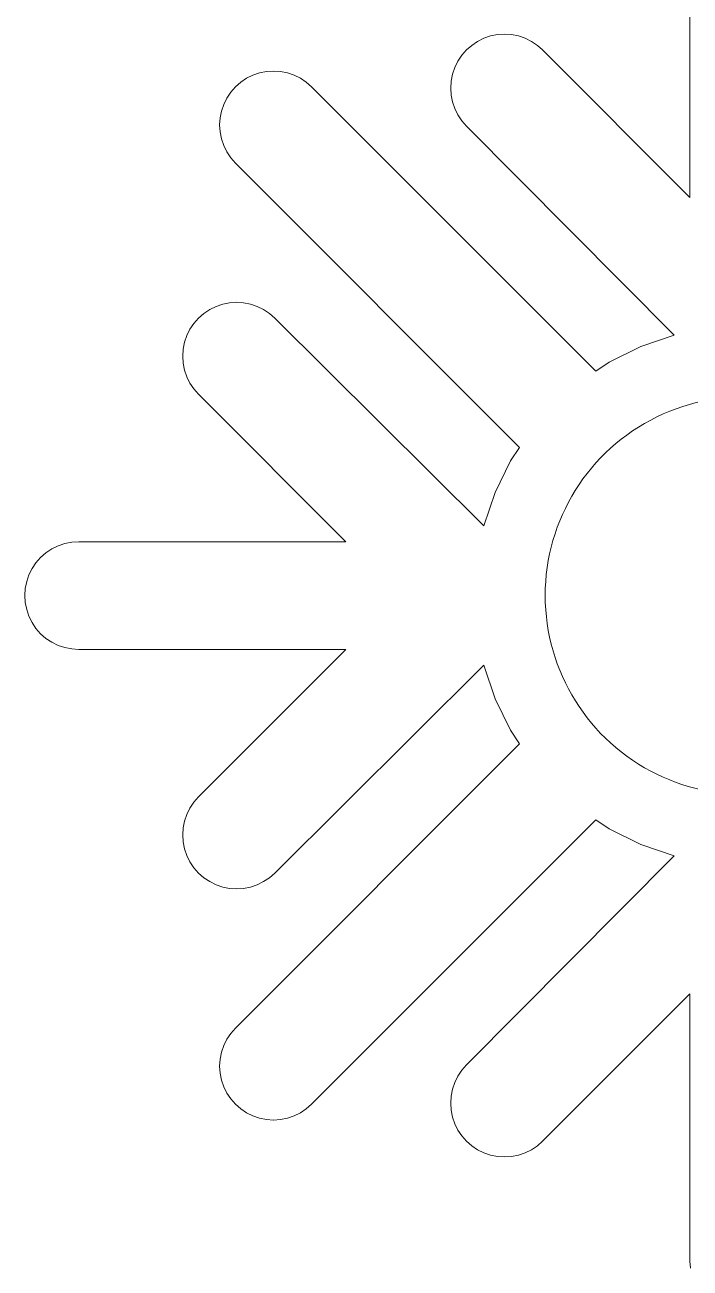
# Model space of a CAD drawing. Header units: centimetres. Extents: x -75 to 51, y -4 to 64.
# Drawn here: x -54.23 to -51.2, y -2.45 to 3.2 of the extents above; entities that cross this region are included whole.
import ezdxf

# ---------------------------------------------------------------- set-up
doc = ezdxf.new("R2010")
doc.units = ezdxf.units.CM
doc.header["$MEASUREMENT"] = 0
doc.layers.add('layer 1', color=7, linetype='Continuous')

msp = doc.modelspace()

# ---------------------------------------------------------------- linework, layer by layer
at = {"layer": 'layer 1', "color": 1, "lineweight": 20}
for points in [[(-51.203, 3.62841), (-51.203, 3.62841), (-51.203, 2.41359), (-51.203, 2.41359)], [(-52.1683, 3.12245), (-52.1683, 3.12245), (-52.19493, 3.10439), (-52.19493, 3.10439)], [(-52.13957, 3.13654), (-52.13957, 3.13654), (-52.1683, 3.12245), (-52.1683, 3.12245)], [(-52.10924, 3.14695), (-52.10924, 3.14695), (-52.13957, 3.13654), (-52.13957, 3.13654)], [(-52.07783, 3.15307), (-52.07783, 3.15307), (-52.10924, 3.14692), (-52.10924, 3.14692)], [(-52.04587, 3.1552), (-52.04587, 3.1552), (-52.07783, 3.15305), (-52.07783, 3.15305)], [(-52.01391, 3.15307), (-52.01391, 3.15307), (-52.04587, 3.15522), (-52.04587, 3.15522)], [(-51.98249, 3.14695), (-51.98249, 3.14695), (-52.01391, 3.15307), (-52.01391, 3.15307)], [(-51.95216, 3.13654), (-51.95216, 3.13654), (-51.98249, 3.14695), (-51.98249, 3.14695)], [(-51.92345, 3.12245), (-51.92345, 3.12245), (-51.95216, 3.13654), (-51.95216, 3.13654)], [(-51.8968, 3.10439), (-51.8968, 3.10439), (-51.92345, 3.12245), (-51.92345, 3.12245)], [(-52.24013, 3.0594), (-52.24013, 3.0594), (-52.25792, 3.03278), (-52.25792, 3.03278)], [(-52.21901, 3.08328), (-52.21901, 3.08328), (-52.24013, 3.0594), (-52.24013, 3.0594)], [(-52.19493, 3.10439), (-52.19493, 3.10439), (-52.21901, 3.08328), (-52.21901, 3.08328)], [(-51.87272, 3.08328), (-51.87272, 3.08328), (-51.8968, 3.10439), (-51.8968, 3.10439)], [(-51.203, 2.41359), (-51.203, 2.41359), (-51.87272, 3.08328), (-51.87272, 3.08328)], [(-52.27209, 3.00399), (-52.27209, 3.00399), (-52.28238, 2.97369), (-52.28238, 2.97369)], [(-52.25792, 3.03278), (-52.25792, 3.03278), (-52.27209, 3.00399), (-52.27209, 3.00399)], [(-53.2189, 2.95473), (-53.2189, 2.95473), (-53.24552, 2.93696), (-53.24552, 2.93696)], [(-53.19017, 2.9688), (-53.19017, 2.9688), (-53.2189, 2.95473), (-53.2189, 2.95473)], [(-53.15984, 2.9792), (-53.15984, 2.9792), (-53.19017, 2.9688), (-53.19017, 2.9688)], [(-53.12842, 2.98534), (-53.12842, 2.98534), (-53.15984, 2.9792), (-53.15984, 2.9792)], [(-53.09647, 2.98748), (-53.09647, 2.98748), (-53.12842, 2.98531), (-53.12842, 2.98531)], [(-53.0645, 2.98534), (-53.0645, 2.98534), (-53.09647, 2.9875), (-53.09647, 2.9875)], [(-53.03308, 2.9792), (-53.03308, 2.9792), (-53.0645, 2.98535), (-53.0645, 2.98535)], [(-53.00275, 2.9688), (-53.00275, 2.9688), (-53.03308, 2.9792), (-53.03308, 2.9792)], [(-52.97403, 2.95473), (-52.97403, 2.95473), (-53.00275, 2.9688), (-53.00275, 2.9688)], [(-52.94739, 2.93696), (-52.94739, 2.93696), (-52.97403, 2.95473), (-52.97403, 2.95473)], [(-52.28863, 2.94217), (-52.28863, 2.94217), (-52.29072, 2.91034), (-52.29072, 2.91034)], [(-52.28238, 2.97369), (-52.28238, 2.97369), (-52.28863, 2.94217), (-52.28863, 2.94217)], [(-53.29073, 2.89169), (-53.29073, 2.89169), (-53.30852, 2.86505), (-53.30852, 2.86505)], [(-53.26961, 2.91586), (-53.26961, 2.91586), (-53.29073, 2.89169), (-53.29073, 2.89169)], [(-53.24552, 2.93696), (-53.24552, 2.93696), (-53.26961, 2.91586), (-53.26961, 2.91586)], [(-52.92331, 2.91586), (-52.92331, 2.91586), (-52.94739, 2.93696), (-52.94739, 2.93696)], [(-51.63134, 1.6239), (-51.63134, 1.6239), (-52.92331, 2.91586), (-52.92331, 2.91586)], [(-52.29072, 2.91034), (-52.29072, 2.91034), (-52.28863, 2.87822), (-52.28863, 2.87822)], [(-53.32268, 2.83627), (-53.32268, 2.83627), (-53.33297, 2.80597), (-53.33297, 2.80597)], [(-53.30852, 2.86505), (-53.30852, 2.86505), (-53.32268, 2.83627), (-53.32268, 2.83627)], [(-52.28863, 2.87822), (-52.28863, 2.87822), (-52.28238, 2.84699), (-52.28238, 2.84699)], [(-52.28238, 2.84699), (-52.28238, 2.84699), (-52.27209, 2.81667), (-52.27209, 2.81667)], [(-53.33923, 2.77475), (-53.33923, 2.77475), (-53.34132, 2.74261), (-53.34132, 2.74261)], [(-53.33297, 2.80597), (-53.33297, 2.80597), (-53.33923, 2.77475), (-53.33923, 2.77475)], [(-52.27209, 2.81667), (-52.27209, 2.81667), (-52.25792, 2.78791), (-52.25792, 2.78791)], [(-52.25792, 2.78791), (-52.25792, 2.78791), (-52.24013, 2.76129), (-52.24013, 2.76129)], [(-53.34132, 2.74261), (-53.34132, 2.74261), (-53.33923, 2.71079), (-53.33923, 2.71079)], [(-52.24013, 2.76129), (-52.24013, 2.76129), (-52.21901, 2.73711), (-52.21901, 2.73711)], [(-52.21901, 2.73711), (-52.21901, 2.73711), (-51.27502, 1.78704), (-51.27502, 1.78704)], [(-53.33923, 2.71079), (-53.33923, 2.71079), (-53.33297, 2.67925), (-53.33297, 2.67925)], [(-53.33297, 2.67925), (-53.33297, 2.67925), (-53.32268, 2.64895), (-53.32268, 2.64895)], [(-53.32268, 2.64895), (-53.32268, 2.64895), (-53.30852, 2.62018), (-53.30852, 2.62018)], [(-53.30852, 2.62018), (-53.30852, 2.62018), (-53.29073, 2.59354), (-53.29073, 2.59354)], [(-53.29073, 2.59354), (-53.29073, 2.59354), (-53.26961, 2.56969), (-53.26961, 2.56969)], [(-53.26961, 2.56969), (-53.26961, 2.56969), (-51.97763, 1.27742), (-51.97763, 1.27742)], [(-53.32742, 1.92877), (-53.32742, 1.92877), (-53.35776, 1.91834), (-53.35776, 1.91834)], [(-53.29602, 1.93487), (-53.29602, 1.93487), (-53.32742, 1.92875), (-53.32742, 1.92875)], [(-53.26406, 1.93702), (-53.26406, 1.93702), (-53.29602, 1.93487), (-53.29602, 1.93487)], [(-53.23209, 1.93487), (-53.23209, 1.93487), (-53.26406, 1.93704), (-53.26406, 1.93704)], [(-53.20068, 1.92877), (-53.20068, 1.92877), (-53.23209, 1.9349), (-53.23209, 1.9349)], [(-53.17036, 1.91834), (-53.17036, 1.91834), (-53.20068, 1.92877), (-53.20068, 1.92877)], [(-53.4372, 1.86509), (-53.4372, 1.86509), (-53.45831, 1.84122), (-53.45831, 1.84122)], [(-53.41312, 1.88621), (-53.41312, 1.88621), (-53.4372, 1.86509), (-53.4372, 1.86509)], [(-53.38648, 1.90427), (-53.38648, 1.90427), (-53.41312, 1.88621), (-53.41312, 1.88621)], [(-53.35776, 1.91834), (-53.35776, 1.91834), (-53.38648, 1.90427), (-53.38648, 1.90427)], [(-53.14162, 1.90427), (-53.14162, 1.90427), (-53.17036, 1.91834), (-53.17036, 1.91834)], [(-53.115, 1.88621), (-53.115, 1.88621), (-53.14162, 1.90427), (-53.14162, 1.90427)], [(-53.09091, 1.86509), (-53.09091, 1.86509), (-53.115, 1.88621), (-53.115, 1.88621)], [(-52.14074, 0.92114), (-52.14074, 0.92114), (-53.09091, 1.86509), (-53.09091, 1.86509)], [(-53.47611, 1.81458), (-53.47611, 1.81458), (-53.49028, 1.78581), (-53.49028, 1.78581)], [(-53.45831, 1.84122), (-53.45831, 1.84122), (-53.47611, 1.81458), (-53.47611, 1.81458)], [(-53.50057, 1.75551), (-53.50057, 1.75551), (-53.50682, 1.724), (-53.50682, 1.724)], [(-53.49028, 1.78581), (-53.49028, 1.78581), (-53.50057, 1.75551), (-53.50057, 1.75551)], [(-51.27502, 1.78704), (-51.27502, 1.78704), (-51.42666, 1.73561), (-51.42666, 1.73561)], [(-53.50682, 1.724), (-53.50682, 1.724), (-53.50891, 1.69216), (-53.50891, 1.69216)], [(-51.42666, 1.73561), (-51.42666, 1.73561), (-51.57029, 1.66461), (-51.57029, 1.66461)], [(-53.50891, 1.69216), (-53.50891, 1.69216), (-53.50682, 1.66003), (-53.50682, 1.66003)], [(-53.50682, 1.66003), (-53.50682, 1.66003), (-53.50057, 1.62879), (-53.50057, 1.62879)], [(-51.57029, 1.66461), (-51.57029, 1.66461), (-51.63134, 1.6239), (-51.63134, 1.6239)], [(-53.50057, 1.62879), (-53.50057, 1.62879), (-53.49028, 1.59849), (-53.49028, 1.59849)], [(-53.49028, 1.59849), (-53.49028, 1.59849), (-53.47611, 1.56972), (-53.47611, 1.56972)], [(-53.47611, 1.56972), (-53.47611, 1.56972), (-53.45831, 1.5431), (-53.45831, 1.5431)], [(-53.45831, 1.5431), (-53.45831, 1.5431), (-53.4372, 1.51891), (-53.4372, 1.51891)], [(-53.4372, 1.51891), (-53.4372, 1.51891), (-52.76747, 0.84922), (-52.76747, 0.84922)], [(-51.97763, 1.27742), (-51.97763, 1.27742), (-52.01843, 1.21652), (-52.01843, 1.21652)], [(-52.01843, 1.21652), (-52.01843, 1.21652), (-52.08926, 1.07297), (-52.08926, 1.07297)], [(-52.08926, 1.07297), (-52.08926, 1.07297), (-52.14074, 0.92114), (-52.14074, 0.92114)], [(-53.98218, 0.84922), (-53.98218, 0.84922), (-54.01414, 0.84705), (-54.01414, 0.84705)], [(-52.76747, 0.84922), (-52.76747, 0.84922), (-53.98218, 0.84922), (-53.98218, 0.84922)], [(-54.13124, 0.79872), (-54.13124, 0.79872), (-54.15533, 0.7776), (-54.15533, 0.7776)], [(-54.10461, 0.81647), (-54.10461, 0.81647), (-54.13124, 0.79872), (-54.13124, 0.79872)], [(-54.07587, 0.83056), (-54.07587, 0.83056), (-54.10461, 0.81647), (-54.10461, 0.81647)], [(-54.04557, 0.84096), (-54.04557, 0.84096), (-54.07587, 0.83056), (-54.07587, 0.83056)], [(-54.01414, 0.84707), (-54.01414, 0.84707), (-54.04557, 0.84095), (-54.04557, 0.84095)], [(-54.17645, 0.75342), (-54.17645, 0.75342), (-54.19423, 0.7268), (-54.19423, 0.7268)], [(-54.15533, 0.7776), (-54.15533, 0.7776), (-54.17645, 0.75342), (-54.17645, 0.75342)], [(-54.2084, 0.69801), (-54.2084, 0.69801), (-54.21869, 0.66773), (-54.21869, 0.66773)], [(-54.19423, 0.7268), (-54.19423, 0.7268), (-54.2084, 0.69801), (-54.2084, 0.69801)], [(-54.22493, 0.6362), (-54.22493, 0.6362), (-54.22704, 0.60437), (-54.22704, 0.60437)], [(-54.21869, 0.66773), (-54.21869, 0.66773), (-54.22493, 0.6362), (-54.22493, 0.6362)], [(-54.22704, 0.60437), (-54.22704, 0.60437), (-54.22493, 0.57252), (-54.22493, 0.57252)], [(-54.22493, 0.57252), (-54.22493, 0.57252), (-54.21869, 0.541), (-54.21869, 0.541)], [(-54.21869, 0.541), (-54.21869, 0.541), (-54.2084, 0.5107), (-54.2084, 0.5107)], [(-54.2084, 0.5107), (-54.2084, 0.5107), (-54.19423, 0.48195), (-54.19423, 0.48195)], [(-54.19423, 0.48195), (-54.19423, 0.48195), (-54.17645, 0.45531), (-54.17645, 0.45531)], [(-54.17645, 0.45531), (-54.17645, 0.45531), (-54.15533, 0.43113), (-54.15533, 0.43113)], [(-54.15533, 0.43113), (-54.15533, 0.43113), (-54.13124, 0.41001), (-54.13124, 0.41001)], [(-54.13124, 0.41001), (-54.13124, 0.41001), (-54.10461, 0.39225), (-54.10461, 0.39225)], [(-54.10461, 0.39225), (-54.10461, 0.39225), (-54.07587, 0.37817), (-54.07587, 0.37817)], [(-54.07587, 0.37817), (-54.07587, 0.37817), (-54.04557, 0.36776), (-54.04557, 0.36776)], [(-54.04557, 0.36776), (-54.04557, 0.36776), (-54.01414, 0.36164), (-54.01414, 0.36164)], [(-54.01414, 0.36165), (-54.01414, 0.36165), (-53.98218, 0.35949), (-53.98218, 0.35949)], [(-53.98218, 0.3595), (-53.98218, 0.3595), (-52.76747, 0.3595), (-52.76747, 0.3595)], [(-52.76747, 0.3595), (-52.76747, 0.3595), (-53.4372, -0.31019), (-53.4372, -0.31019)], [(-53.09091, -0.65637), (-53.09091, -0.65637), (-52.14074, 0.28758), (-52.14074, 0.28758)], [(-52.14074, 0.28758), (-52.14074, 0.28758), (-52.08926, 0.13577), (-52.08926, 0.13577)], [(-52.08926, 0.13577), (-52.08926, 0.13577), (-52.01843, -0.00779), (-52.01843, -0.00779)], [(-52.01843, -0.00779), (-52.01843, -0.00779), (-51.97763, -0.0687), (-51.97763, -0.0687)], [(-51.97763, -0.0687), (-51.97763, -0.0687), (-53.26961, -1.36096), (-53.26961, -1.36096)], [(-53.45831, -0.33438), (-53.45831, -0.33438), (-53.47611, -0.361), (-53.47611, -0.361)], [(-53.4372, -0.31019), (-53.4372, -0.31019), (-53.45831, -0.33438), (-53.45831, -0.33438)], [(-53.49028, -0.38977), (-53.49028, -0.38977), (-53.50057, -0.42007), (-53.50057, -0.42007)], [(-53.47611, -0.361), (-53.47611, -0.361), (-53.49028, -0.38977), (-53.49028, -0.38977)], [(-53.50682, -0.4513), (-53.50682, -0.4513), (-53.50891, -0.48344), (-53.50891, -0.48344)], [(-53.50057, -0.42007), (-53.50057, -0.42007), (-53.50682, -0.4513), (-53.50682, -0.4513)], [(-52.92331, -1.70713), (-52.92331, -1.70713), (-51.63134, -0.41517), (-51.63134, -0.41517)], [(-51.63134, -0.41517), (-51.63134, -0.41517), (-51.57029, -0.45588), (-51.57029, -0.45588)], [(-53.50891, -0.48344), (-53.50891, -0.48344), (-53.50682, -0.51527), (-53.50682, -0.51527)], [(-51.57029, -0.45588), (-51.57029, -0.45588), (-51.42666, -0.52689), (-51.42666, -0.52689)], [(-53.50682, -0.51527), (-53.50682, -0.51527), (-53.50057, -0.54679), (-53.50057, -0.54679)], [(-53.50057, -0.54679), (-53.50057, -0.54679), (-53.49028, -0.57709), (-53.49028, -0.57709)], [(-51.42666, -0.52689), (-51.42666, -0.52689), (-51.27502, -0.57832), (-51.27502, -0.57832)], [(-53.49028, -0.57709), (-53.49028, -0.57709), (-53.47611, -0.60586), (-53.47611, -0.60586)], [(-53.47611, -0.60586), (-53.47611, -0.60586), (-53.45831, -0.6325), (-53.45831, -0.6325)], [(-51.27502, -0.57832), (-51.27502, -0.57832), (-52.21901, -1.52838), (-52.21901, -1.52838)], [(-53.45831, -0.6325), (-53.45831, -0.6325), (-53.4372, -0.65637), (-53.4372, -0.65637)], [(-53.4372, -0.65637), (-53.4372, -0.65637), (-53.41312, -0.67748), (-53.41312, -0.67748)], [(-53.41312, -0.67748), (-53.41312, -0.67748), (-53.38648, -0.69554), (-53.38648, -0.69554)], [(-53.14162, -0.69554), (-53.14162, -0.69554), (-53.115, -0.67748), (-53.115, -0.67748)], [(-53.115, -0.67748), (-53.115, -0.67748), (-53.09091, -0.65637), (-53.09091, -0.65637)], [(-53.38648, -0.69554), (-53.38648, -0.69554), (-53.35776, -0.70961), (-53.35776, -0.70961)], [(-53.35776, -0.70961), (-53.35776, -0.70961), (-53.32742, -0.72004), (-53.32742, -0.72004)], [(-53.32742, -0.72004), (-53.32742, -0.72004), (-53.29602, -0.72617), (-53.29602, -0.72617)], [(-53.29602, -0.72615), (-53.29602, -0.72615), (-53.26406, -0.72831), (-53.26406, -0.72831)], [(-53.26406, -0.7283), (-53.26406, -0.7283), (-53.23209, -0.72613), (-53.23209, -0.72613)], [(-53.23209, -0.72615), (-53.23209, -0.72615), (-53.20068, -0.72001), (-53.20068, -0.72001)], [(-53.20068, -0.72004), (-53.20068, -0.72004), (-53.17036, -0.70961), (-53.17036, -0.70961)], [(-53.17036, -0.70961), (-53.17036, -0.70961), (-53.14162, -0.69554), (-53.14162, -0.69554)], [(-51.87272, -1.87454), (-51.87272, -1.87454), (-51.203, -1.20486), (-51.203, -1.20486)], [(-51.203, -1.20486), (-51.203, -1.20486), (-51.203, -2.41966), (-51.203, -2.41966)], [(-53.30852, -1.41146), (-53.30852, -1.41146), (-53.32268, -1.44023), (-53.32268, -1.44023)], [(-53.29073, -1.38484), (-53.29073, -1.38484), (-53.30852, -1.41146), (-53.30852, -1.41146)], [(-53.26961, -1.36096), (-53.26961, -1.36096), (-53.29073, -1.38484), (-53.29073, -1.38484)], [(-53.32268, -1.44023), (-53.32268, -1.44023), (-53.33297, -1.47053), (-53.33297, -1.47053)], [(-53.33923, -1.50205), (-53.33923, -1.50205), (-53.34132, -1.53388), (-53.34132, -1.53388)], [(-53.33297, -1.47053), (-53.33297, -1.47053), (-53.33923, -1.50205), (-53.33923, -1.50205)], [(-53.34132, -1.53388), (-53.34132, -1.53388), (-53.33923, -1.56602), (-53.33923, -1.56602)], [(-53.33923, -1.56602), (-53.33923, -1.56602), (-53.33297, -1.59725), (-53.33297, -1.59725)], [(-52.25792, -1.5792), (-52.25792, -1.5792), (-52.27209, -1.60795), (-52.27209, -1.60795)], [(-52.24013, -1.55255), (-52.24013, -1.55255), (-52.25792, -1.5792), (-52.25792, -1.5792)], [(-52.21901, -1.52838), (-52.21901, -1.52838), (-52.24013, -1.55255), (-52.24013, -1.55255)], [(-53.33297, -1.59725), (-53.33297, -1.59725), (-53.32268, -1.62755), (-53.32268, -1.62755)], [(-53.32268, -1.62755), (-53.32268, -1.62755), (-53.30852, -1.65631), (-53.30852, -1.65631)], [(-52.27209, -1.60795), (-52.27209, -1.60795), (-52.28238, -1.63825), (-52.28238, -1.63825)], [(-53.30852, -1.65631), (-53.30852, -1.65631), (-53.29073, -1.68293), (-53.29073, -1.68293)], [(-53.29073, -1.68293), (-53.29073, -1.68293), (-53.26961, -1.70713), (-53.26961, -1.70713)], [(-52.28863, -1.66949), (-52.28863, -1.66949), (-52.29072, -1.70162), (-52.29072, -1.70162)], [(-52.28238, -1.63825), (-52.28238, -1.63825), (-52.28863, -1.66949), (-52.28863, -1.66949)], [(-53.26961, -1.70713), (-53.26961, -1.70713), (-53.24552, -1.72824), (-53.24552, -1.72824)], [(-53.24552, -1.72824), (-53.24552, -1.72824), (-53.2189, -1.746), (-53.2189, -1.746)], [(-53.2189, -1.746), (-53.2189, -1.746), (-53.19017, -1.76009), (-53.19017, -1.76009)], [(-53.00275, -1.76009), (-53.00275, -1.76009), (-52.97403, -1.746), (-52.97403, -1.746)], [(-52.97403, -1.746), (-52.97403, -1.746), (-52.94739, -1.72824), (-52.94739, -1.72824)], [(-52.94739, -1.72824), (-52.94739, -1.72824), (-52.92331, -1.70713), (-52.92331, -1.70713)], [(-52.29072, -1.70162), (-52.29072, -1.70162), (-52.28863, -1.73345), (-52.28863, -1.73345)], [(-52.28863, -1.73345), (-52.28863, -1.73345), (-52.28238, -1.76496), (-52.28238, -1.76496)], [(-53.19017, -1.76009), (-53.19017, -1.76009), (-53.15984, -1.77047), (-53.15984, -1.77047)], [(-53.15984, -1.77047), (-53.15984, -1.77047), (-53.12842, -1.77662), (-53.12842, -1.77662)], [(-53.12842, -1.77661), (-53.12842, -1.77661), (-53.09647, -1.77877), (-53.09647, -1.77877)], [(-53.09647, -1.77875), (-53.09647, -1.77875), (-53.0645, -1.77658), (-53.0645, -1.77658)], [(-53.0645, -1.77661), (-53.0645, -1.77661), (-53.03308, -1.77047), (-53.03308, -1.77047)], [(-53.03308, -1.77047), (-53.03308, -1.77047), (-53.00275, -1.76009), (-53.00275, -1.76009)], [(-52.28238, -1.76496), (-52.28238, -1.76496), (-52.27209, -1.79527), (-52.27209, -1.79527)], [(-52.27209, -1.79527), (-52.27209, -1.79527), (-52.25792, -1.82406), (-52.25792, -1.82406)], [(-52.25792, -1.82406), (-52.25792, -1.82406), (-52.24013, -1.85067), (-52.24013, -1.85067)], [(-52.24013, -1.85067), (-52.24013, -1.85067), (-52.21901, -1.87454), (-52.21901, -1.87454)], [(-52.21901, -1.87454), (-52.21901, -1.87454), (-52.19493, -1.89565), (-52.19493, -1.89565)], [(-52.19493, -1.89565), (-52.19493, -1.89565), (-52.1683, -1.91371), (-52.1683, -1.91371)], [(-52.1683, -1.91371), (-52.1683, -1.91371), (-52.13957, -1.9278), (-52.13957, -1.9278)], [(-51.95216, -1.9278), (-51.95216, -1.9278), (-51.92345, -1.91371), (-51.92345, -1.91371)], [(-51.92345, -1.91371), (-51.92345, -1.91371), (-51.8968, -1.89565), (-51.8968, -1.89565)], [(-51.8968, -1.89565), (-51.8968, -1.89565), (-51.87272, -1.87454), (-51.87272, -1.87454)], [(-52.13957, -1.9278), (-52.13957, -1.9278), (-52.10924, -1.9382), (-52.10924, -1.9382)], [(-52.10924, -1.9382), (-52.10924, -1.9382), (-52.07783, -1.94434), (-52.07783, -1.94434)], [(-52.07783, -1.94431), (-52.07783, -1.94431), (-52.04587, -1.94648), (-52.04587, -1.94648)], [(-52.04587, -1.94647), (-52.04587, -1.94647), (-52.01391, -1.9443), (-52.01391, -1.9443)], [(-52.01391, -1.94431), (-52.01391, -1.94431), (-51.98249, -1.93818), (-51.98249, -1.93818)], [(-51.98249, -1.9382), (-51.98249, -1.9382), (-51.95216, -1.9278), (-51.95216, -1.9278)], [(-51.203, -2.41966), (-51.203, -2.41966), (-51.20091, -2.4515), (-51.20091, -2.4515)]]:
    msp.add_open_spline(points, degree=3, dxfattribs=at)
for points in [[(-50.50668, 1.38632), (-50.50668, 1.38632), (-50.53484, 1.4019), (-50.53484, 1.4019), (-50.53484, 1.4019), (-50.53484, 1.4019), (-50.5634, 1.41641), (-50.5634, 1.41641), (-50.5634, 1.41641), (-50.5634, 1.41641), (-50.59232, 1.42985), (-50.59232, 1.42985), (-50.59232, 1.42985), (-50.59232, 1.42985), (-50.62158, 1.44222), (-50.62158, 1.44222), (-50.62158, 1.44222), (-50.62158, 1.44222), (-50.65118, 1.45351), (-50.65118, 1.45351), (-50.65118, 1.45351), (-50.65118, 1.45351), (-50.68105, 1.46373), (-50.68105, 1.46373), (-50.68105, 1.46373), (-50.68105, 1.46373), (-50.7112, 1.47288), (-50.7112, 1.47288), (-50.7112, 1.47288), (-50.7112, 1.47288), (-50.74156, 1.48092), (-50.74156, 1.48092), (-50.74156, 1.48092), (-50.74156, 1.48092), (-50.77214, 1.48789), (-50.77214, 1.48789), (-50.77214, 1.48789), (-50.77214, 1.48789), (-50.80288, 1.4938), (-50.80288, 1.4938), (-50.80288, 1.4938), (-50.80288, 1.4938), (-50.83377, 1.49864), (-50.83377, 1.49864), (-50.83377, 1.49864), (-50.83377, 1.49864), (-50.86477, 1.50241), (-50.86477, 1.50241), (-50.86477, 1.50241), (-50.86477, 1.50241), (-50.89585, 1.50517), (-50.89585, 1.50517), (-50.89585, 1.50517), (-50.89585, 1.50517), (-50.927, 1.5067), (-50.927, 1.5067), (-50.927, 1.5067), (-50.927, 1.5067), (-50.95817, 1.50729), (-50.95817, 1.50729), (-50.95817, 1.50729), (-50.95817, 1.50729), (-50.98934, 1.5067), (-50.98934, 1.5067), (-50.98934, 1.5067), (-50.98934, 1.5067), (-51.02049, 1.50517), (-51.02049, 1.50517), (-51.02049, 1.50517), (-51.02049, 1.50517), (-51.05157, 1.50241), (-51.05157, 1.50241), (-51.05157, 1.50241), (-51.05157, 1.50241), (-51.08257, 1.49864), (-51.08257, 1.49864), (-51.08257, 1.49864), (-51.08257, 1.49864), (-51.11345, 1.4938), (-51.11345, 1.4938), (-51.11345, 1.4938), (-51.11345, 1.4938), (-51.14419, 1.48789), (-51.14419, 1.48789), (-51.14419, 1.48789), (-51.14419, 1.48789), (-51.17477, 1.48092), (-51.17477, 1.48092), (-51.17477, 1.48092), (-51.17477, 1.48092), (-51.20513, 1.47288), (-51.20513, 1.47288), (-51.20513, 1.47288), (-51.20513, 1.47288), (-51.23528, 1.46373), (-51.23528, 1.46373), (-51.23528, 1.46373), (-51.23528, 1.46373), (-51.26515, 1.45351), (-51.26515, 1.45351), (-51.26515, 1.45351), (-51.26515, 1.45351), (-51.29475, 1.44222), (-51.29475, 1.44222), (-51.29475, 1.44222), (-51.29475, 1.44222), (-51.32401, 1.42985), (-51.32401, 1.42985), (-51.32401, 1.42985), (-51.32401, 1.42985), (-51.35293, 1.41641), (-51.35293, 1.41641), (-51.35293, 1.41641), (-51.35293, 1.41641), (-51.38149, 1.4019), (-51.38149, 1.4019), (-51.38149, 1.4019), (-51.38149, 1.4019), (-51.40965, 1.38632), (-51.40965, 1.38632)], [(-51.40961, 1.38632), (-51.40961, 1.38632), (-51.43719, 1.36973), (-51.43719, 1.36973), (-51.43719, 1.36973), (-51.43719, 1.36973), (-51.46403, 1.35225), (-51.46403, 1.35225), (-51.46403, 1.35225), (-51.46403, 1.35225), (-51.49014, 1.33392), (-51.49014, 1.33392), (-51.49014, 1.33392), (-51.49014, 1.33392), (-51.51548, 1.31476), (-51.51548, 1.31476), (-51.51548, 1.31476), (-51.51548, 1.31476), (-51.54006, 1.29477), (-51.54006, 1.29477), (-51.54006, 1.29477), (-51.54006, 1.29477), (-51.56384, 1.27399), (-51.56384, 1.27399), (-51.56384, 1.27399), (-51.56384, 1.27399), (-51.58683, 1.25247), (-51.58683, 1.25247), (-51.58683, 1.25247), (-51.58683, 1.25247), (-51.60899, 1.23019), (-51.60899, 1.23019), (-51.60899, 1.23019), (-51.60899, 1.23019), (-51.63032, 1.2072), (-51.63032, 1.2072), (-51.63032, 1.2072), (-51.63032, 1.2072), (-51.65083, 1.18354), (-51.65083, 1.18354), (-51.65083, 1.18354), (-51.65083, 1.18354), (-51.67045, 1.15921), (-51.67045, 1.15921), (-51.67045, 1.15921), (-51.67045, 1.15921), (-51.68921, 1.13424), (-51.68921, 1.13424), (-51.68921, 1.13424), (-51.68921, 1.13424), (-51.70709, 1.10865), (-51.70709, 1.10865), (-51.70709, 1.10865), (-51.70709, 1.10865), (-51.72405, 1.08248), (-51.72405, 1.08248), (-51.72405, 1.08248), (-51.72405, 1.08248), (-51.74012, 1.05576), (-51.74012, 1.05576), (-51.74012, 1.05576), (-51.74012, 1.05576), (-51.75524, 1.02849), (-51.75524, 1.02849), (-51.75524, 1.02849), (-51.75524, 1.02849), (-51.76941, 1.0007), (-51.76941, 1.0007), (-51.76941, 1.0007), (-51.76941, 1.0007), (-51.78263, 0.97242), (-51.78263, 0.97242), (-51.78263, 0.97242), (-51.78263, 0.97242), (-51.79487, 0.94368), (-51.79487, 0.94368), (-51.79487, 0.94368), (-51.79487, 0.94368), (-51.80613, 0.91451), (-51.80613, 0.91451), (-51.80613, 0.91451), (-51.80613, 0.91451), (-51.81639, 0.88494), (-51.81639, 0.88494), (-51.81639, 0.88494), (-51.81639, 0.88494), (-51.82563, 0.85498), (-51.82563, 0.85498), (-51.82563, 0.85498), (-51.82563, 0.85498), (-51.83383, 0.82465), (-51.83383, 0.82465), (-51.83383, 0.82465), (-51.83383, 0.82465), (-51.84099, 0.79398), (-51.84099, 0.79398), (-51.84099, 0.79398), (-51.84099, 0.79398), (-51.84708, 0.763), (-51.84708, 0.763), (-51.84708, 0.763), (-51.84708, 0.763), (-51.8521, 0.73173), (-51.8521, 0.73173), (-51.8521, 0.73173), (-51.8521, 0.73173), (-51.85601, 0.70019), (-51.85601, 0.70019), (-51.85601, 0.70019), (-51.85601, 0.70019), (-51.85878, 0.66842), (-51.85878, 0.66842), (-51.85878, 0.66842), (-51.85878, 0.66842), (-51.86061, 0.63643), (-51.86061, 0.63643), (-51.86061, 0.63643), (-51.86061, 0.63643), (-51.8612, 0.60426), (-51.8612, 0.60426)], [(-51.86107, 0.60436), (-51.86107, 0.60436), (-51.86048, 0.57219), (-51.86048, 0.57219), (-51.86048, 0.57219), (-51.86048, 0.57219), (-51.85865, 0.5402), (-51.85865, 0.5402), (-51.85865, 0.5402), (-51.85865, 0.5402), (-51.85588, 0.50843), (-51.85588, 0.50843), (-51.85588, 0.50843), (-51.85588, 0.50843), (-51.85197, 0.4769), (-51.85197, 0.4769), (-51.85197, 0.4769), (-51.85197, 0.4769), (-51.84695, 0.44563), (-51.84695, 0.44563), (-51.84695, 0.44563), (-51.84695, 0.44563), (-51.84086, 0.41465), (-51.84086, 0.41465), (-51.84086, 0.41465), (-51.84086, 0.41465), (-51.8337, 0.38398), (-51.8337, 0.38398), (-51.8337, 0.38398), (-51.8337, 0.38398), (-51.8255, 0.35365), (-51.8255, 0.35365), (-51.8255, 0.35365), (-51.8255, 0.35365), (-51.81626, 0.32368), (-51.81626, 0.32368), (-51.81626, 0.32368), (-51.81626, 0.32368), (-51.806, 0.29411), (-51.806, 0.29411), (-51.806, 0.29411), (-51.806, 0.29411), (-51.79474, 0.26494), (-51.79474, 0.26494), (-51.79474, 0.26494), (-51.79474, 0.26494), (-51.7825, 0.2362), (-51.7825, 0.2362), (-51.7825, 0.2362), (-51.7825, 0.2362), (-51.76928, 0.20792), (-51.76928, 0.20792), (-51.76928, 0.20792), (-51.76928, 0.20792), (-51.75511, 0.18013), (-51.75511, 0.18013), (-51.75511, 0.18013), (-51.75511, 0.18013), (-51.73999, 0.15286), (-51.73999, 0.15286), (-51.73999, 0.15286), (-51.73999, 0.15286), (-51.72392, 0.12614), (-51.72392, 0.12614), (-51.72392, 0.12614), (-51.72392, 0.12614), (-51.70696, 0.09997), (-51.70696, 0.09997), (-51.70696, 0.09997), (-51.70696, 0.09997), (-51.68908, 0.07438), (-51.68908, 0.07438), (-51.68908, 0.07438), (-51.68908, 0.07438), (-51.67032, 0.0494), (-51.67032, 0.0494), (-51.67032, 0.0494), (-51.67032, 0.0494), (-51.6507, 0.02507), (-51.6507, 0.02507), (-51.6507, 0.02507), (-51.6507, 0.02507), (-51.63019, 0.00141), (-51.63019, 0.00141), (-51.63019, 0.00141), (-51.63019, 0.00141), (-51.60886, -0.02158), (-51.60886, -0.02158), (-51.60886, -0.02158), (-51.60886, -0.02158), (-51.5867, -0.04383), (-51.5867, -0.04383), (-51.5867, -0.04383), (-51.5867, -0.04383), (-51.56371, -0.06535), (-51.56371, -0.06535), (-51.56371, -0.06535), (-51.56371, -0.06535), (-51.53993, -0.08613), (-51.53993, -0.08613), (-51.53993, -0.08613), (-51.53993, -0.08613), (-51.51535, -0.10612), (-51.51535, -0.10612), (-51.51535, -0.10612), (-51.51535, -0.10612), (-51.49001, -0.12528), (-51.49001, -0.12528), (-51.49001, -0.12528), (-51.49001, -0.12528), (-51.4639, -0.14361), (-51.4639, -0.14361), (-51.4639, -0.14361), (-51.4639, -0.14361), (-51.43706, -0.16109), (-51.43706, -0.16109), (-51.43706, -0.16109), (-51.43706, -0.16109), (-51.40948, -0.17768), (-51.40948, -0.17768)], [(-51.40961, -0.17759), (-51.40961, -0.17759), (-51.38145, -0.19317), (-51.38145, -0.19317), (-51.38145, -0.19317), (-51.38145, -0.19317), (-51.35289, -0.20768), (-51.35289, -0.20768), (-51.35289, -0.20768), (-51.35289, -0.20768), (-51.32397, -0.22112), (-51.32397, -0.22112), (-51.32397, -0.22112), (-51.32397, -0.22112), (-51.29471, -0.23349), (-51.29471, -0.23349), (-51.29471, -0.23349), (-51.29471, -0.23349), (-51.26511, -0.24478), (-51.26511, -0.24478), (-51.26511, -0.24478), (-51.26511, -0.24478), (-51.23524, -0.255), (-51.23524, -0.255), (-51.23524, -0.255), (-51.23524, -0.255), (-51.20509, -0.26415), (-51.20509, -0.26415), (-51.20509, -0.26415), (-51.20509, -0.26415), (-51.17473, -0.27219), (-51.17473, -0.27219), (-51.17473, -0.27219), (-51.17473, -0.27219), (-51.14415, -0.27916), (-51.14415, -0.27916), (-51.14415, -0.27916), (-51.14415, -0.27916), (-51.11341, -0.28507), (-51.11341, -0.28507), (-51.11341, -0.28507), (-51.11341, -0.28507), (-51.08252, -0.28991), (-51.08252, -0.28991), (-51.08252, -0.28991), (-51.08252, -0.28991), (-51.05152, -0.29368), (-51.05152, -0.29368), (-51.05152, -0.29368), (-51.05152, -0.29368), (-51.02044, -0.29644), (-51.02044, -0.29644), (-51.02044, -0.29644), (-51.02044, -0.29644), (-50.98929, -0.29797), (-50.98929, -0.29797), (-50.98929, -0.29797), (-50.98929, -0.29797), (-50.95812, -0.29856), (-50.95812, -0.29856), (-50.95812, -0.29856), (-50.95812, -0.29856), (-50.92695, -0.29797), (-50.92695, -0.29797), (-50.92695, -0.29797), (-50.92695, -0.29797), (-50.8958, -0.29644), (-50.8958, -0.29644), (-50.8958, -0.29644), (-50.8958, -0.29644), (-50.86472, -0.29368), (-50.86472, -0.29368), (-50.86472, -0.29368), (-50.86472, -0.29368), (-50.83372, -0.28991), (-50.83372, -0.28991), (-50.83372, -0.28991), (-50.83372, -0.28991), (-50.80284, -0.28507), (-50.80284, -0.28507), (-50.80284, -0.28507), (-50.80284, -0.28507), (-50.77209, -0.27916), (-50.77209, -0.27916), (-50.77209, -0.27916), (-50.77209, -0.27916), (-50.74151, -0.27219), (-50.74151, -0.27219), (-50.74151, -0.27219), (-50.74151, -0.27219), (-50.71115, -0.26415), (-50.71115, -0.26415), (-50.71115, -0.26415), (-50.71115, -0.26415), (-50.681, -0.255), (-50.681, -0.255), (-50.681, -0.255), (-50.681, -0.255), (-50.65112, -0.24478), (-50.65112, -0.24478), (-50.65112, -0.24478), (-50.65112, -0.24478), (-50.62153, -0.23349), (-50.62153, -0.23349), (-50.62153, -0.23349), (-50.62153, -0.23349), (-50.59227, -0.22112), (-50.59227, -0.22112), (-50.59227, -0.22112), (-50.59227, -0.22112), (-50.56335, -0.20768), (-50.56335, -0.20768), (-50.56335, -0.20768), (-50.56335, -0.20768), (-50.53479, -0.19317), (-50.53479, -0.19317), (-50.53479, -0.19317), (-50.53479, -0.19317), (-50.50663, -0.17759), (-50.50663, -0.17759)]]:
    msp.add_open_spline(points, degree=3, knots=[0, 0, 0, 0, 0.0322581, 0.0322581, 0.0322581, 0.0322581, 0.0645161, 0.0645161, 0.0645161, 0.0645161, 0.0967742, 0.0967742, 0.0967742, 0.0967742, 0.1290323, 0.1290323, 0.1290323, 0.1290323, 0.1612903, 0.1612903, 0.1612903, 0.1612903, 0.1935484, 0.1935484, 0.1935484, 0.1935484, 0.2258065, 0.2258065, 0.2258065, 0.2258065, 0.2580645, 0.2580645, 0.2580645, 0.2580645, 0.2903226, 0.2903226, 0.2903226, 0.2903226, 0.3225806, 0.3225806, 0.3225806, 0.3225806, 0.3548387, 0.3548387, 0.3548387, 0.3548387, 0.3870968, 0.3870968, 0.3870968, 0.3870968, 0.4193548, 0.4193548, 0.4193548, 0.4193548, 0.4516129, 0.4516129, 0.4516129, 0.4516129, 0.483871, 0.483871, 0.483871, 0.483871, 0.516129, 0.516129, 0.516129, 0.516129, 0.5483871, 0.5483871, 0.5483871, 0.5483871, 0.5806452, 0.5806452, 0.5806452, 0.5806452, 0.6129032, 0.6129032, 0.6129032, 0.6129032, 0.6451613, 0.6451613, 0.6451613, 0.6451613, 0.6774194, 0.6774194, 0.6774194, 0.6774194, 0.7096774, 0.7096774, 0.7096774, 0.7096774, 0.7419355, 0.7419355, 0.7419355, 0.7419355, 0.7741935, 0.7741935, 0.7741935, 0.7741935, 0.8064516, 0.8064516, 0.8064516, 0.8064516, 0.8387097, 0.8387097, 0.8387097, 0.8387097, 0.8709677, 0.8709677, 0.8709677, 0.8709677, 0.9032258, 0.9032258, 0.9032258, 0.9032258, 0.9354839, 0.9354839, 0.9354839, 0.9354839, 1, 1, 1, 1], dxfattribs=at)

doc.saveas('drawing.dxf')
